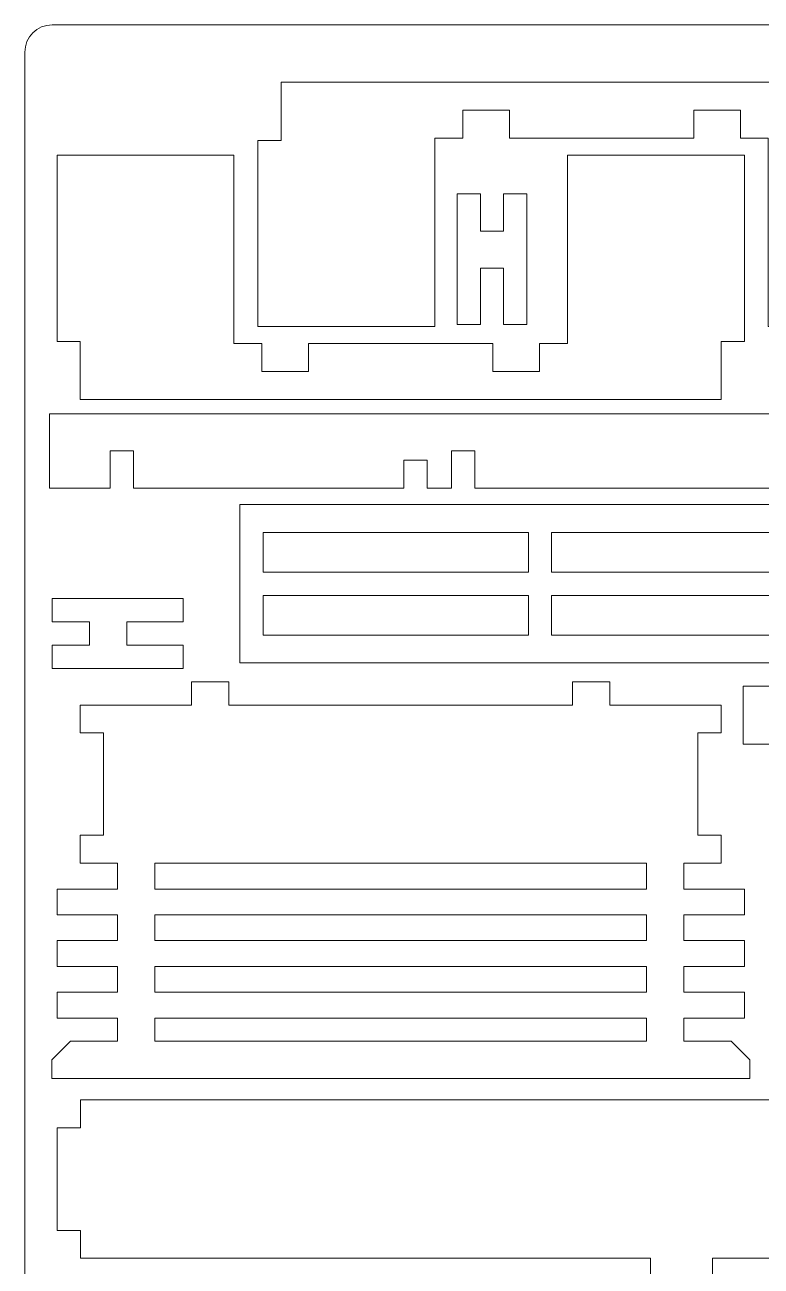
# Model space of a CAD drawing. Header units: centimetres. Extents: x -49.5 to 49.5, y -14.6 to 14.6.
# Drawn here: x 30.48 to 38.54, y 0.79 to 14.38 of the extents above; entities that cross this region are included whole.
import ezdxf

# ---------------------------------------------------------------- set-up
doc = ezdxf.new("R2010")
doc.units = ezdxf.units.CM
doc.header["$MEASUREMENT"] = 0
doc.layers.add('Camada 1', color=7, linetype='Continuous')

msp = doc.modelspace()

# ---------------------------------------------------------------- linework, layer by layer
at = {"layer": 'Camada 1', "color": 6, "lineweight": 9}
msp.add_open_spline([(30.77603, 14.38387), (30.77603, 14.38387), (49.17603, 14.38387), (49.17603, 14.38387), (49.17603, 14.38387), (49.34103, 14.38387), (49.47603, 14.24887), (49.47603, 14.08387), (49.47603, 14.08387), (49.47603, 14.08387), (49.47603, -14.31613), (49.47603, -14.31613), (49.47603, -14.31613), (49.47603, -14.48113), (49.34103, -14.61613), (49.17603, -14.61613), (49.17603, -14.61613), (49.17603, -14.61613), (30.77603, -14.61613), (30.77603, -14.61613), (30.77603, -14.61613), (30.61103, -14.61613), (30.47603, -14.48113), (30.47603, -14.31613), (30.47603, -14.31613), (30.47603, -14.31613), (30.47603, 14.08387), (30.47603, 14.08387), (30.47603, 14.08387), (30.47603, 14.24887), (30.61103, 14.38387), (30.77603, 14.38387)], degree=3, knots=[0, 0, 0, 0, 0.11111111, 0.11111111, 0.11111111, 0.11111111, 0.22222222, 0.22222222, 0.22222222, 0.22222222, 0.33333333, 0.33333333, 0.33333333, 0.33333333, 0.44444444, 0.44444444, 0.44444444, 0.44444444, 0.55555556, 0.55555556, 0.55555556, 0.55555556, 0.66666667, 0.66666667, 0.66666667, 0.66666667, 0.77777778, 0.77777778, 0.77777778, 0.77777778, 1, 1, 1, 1], dxfattribs=at)
at = {"layer": 'Camada 1', "color": 250, "lineweight": 9}
for points, knots in [([(33.02884, 13.11892), (33.02884, 13.11892), (33.28382, 13.11892), (33.28382, 13.11892), (33.28382, 13.11892), (33.28382, 13.11892), (33.28382, 13.75552), (33.28382, 13.75552), (33.28382, 13.75552), (33.28382, 13.75552), (40.30188, 13.75552), (40.30188, 13.75552), (40.30188, 13.75552), (40.30188, 13.75552), (40.30188, 13.11892), (40.30188, 13.11892), (40.30188, 13.11892), (40.30188, 13.11892), (40.55686, 13.11892), (40.55686, 13.11892), (40.55686, 13.11892), (40.55686, 13.11892), (40.55686, 11.08074), (40.55686, 11.08074), (40.55686, 11.08074), (40.55686, 11.08074), (38.61902, 11.08074), (38.61902, 11.08074), (38.61902, 11.08074), (38.61902, 11.08074), (38.61902, 13.14357), (38.61902, 13.14357), (38.61902, 13.14357), (38.61902, 13.14357), (38.31304, 13.14357), (38.31304, 13.14357), (38.31304, 13.14357), (38.31304, 13.14357), (38.31304, 13.44954), (38.31304, 13.44954), (38.31304, 13.44954), (38.31304, 13.44954), (37.80309, 13.44954), (37.80309, 13.44954), (37.80309, 13.44954), (37.80309, 13.44954), (37.80309, 13.14357), (37.80309, 13.14357), (37.80309, 13.14357), (37.80309, 13.14357), (35.78261, 13.14357), (35.78261, 13.14357), (35.78261, 13.14357), (35.78261, 13.14357), (35.78261, 13.44954), (35.78261, 13.44954), (35.78261, 13.44954), (35.78261, 13.44954), (35.27266, 13.44954), (35.27266, 13.44954), (35.27266, 13.44954), (35.27266, 13.44954), (35.27266, 13.14357), (35.27266, 13.14357), (35.27266, 13.14357), (35.27266, 13.14357), (34.96668, 13.14357), (34.96668, 13.14357), (34.96668, 13.14357), (34.96668, 13.14357), (34.96668, 11.08074), (34.96668, 11.08074), (34.96668, 11.08074), (34.96668, 11.08074), (33.02884, 11.08074), (33.02884, 11.08074), (33.02884, 11.08074), (33.02884, 11.08074), (33.02884, 13.11892), (33.02884, 13.11892)], [0, 0, 0, 0, 0.04761905, 0.04761905, 0.04761905, 0.04761905, 0.0952381, 0.0952381, 0.0952381, 0.0952381, 0.14285714, 0.14285714, 0.14285714, 0.14285714, 0.19047619, 0.19047619, 0.19047619, 0.19047619, 0.23809524, 0.23809524, 0.23809524, 0.23809524, 0.28571429, 0.28571429, 0.28571429, 0.28571429, 0.33333333, 0.33333333, 0.33333333, 0.33333333, 0.38095238, 0.38095238, 0.38095238, 0.38095238, 0.42857143, 0.42857143, 0.42857143, 0.42857143, 0.47619048, 0.47619048, 0.47619048, 0.47619048, 0.52380952, 0.52380952, 0.52380952, 0.52380952, 0.57142857, 0.57142857, 0.57142857, 0.57142857, 0.61904762, 0.61904762, 0.61904762, 0.61904762, 0.66666667, 0.66666667, 0.66666667, 0.66666667, 0.71428571, 0.71428571, 0.71428571, 0.71428571, 0.76190476, 0.76190476, 0.76190476, 0.76190476, 0.80952381, 0.80952381, 0.80952381, 0.80952381, 0.85714286, 0.85714286, 0.85714286, 0.85714286, 0.9047619, 0.9047619, 0.9047619, 0.9047619, 1, 1, 1, 1]), ([(30.82884, 10.91734), (30.82884, 10.91734), (31.08382, 10.91734), (31.08382, 10.91734), (31.08382, 10.91734), (31.08382, 10.91734), (31.08382, 10.28074), (31.08382, 10.28074), (31.08382, 10.28074), (31.08382, 10.28074), (38.10188, 10.28074), (38.10188, 10.28074), (38.10188, 10.28074), (38.10188, 10.28074), (38.10188, 10.91734), (38.10188, 10.91734), (38.10188, 10.91734), (38.10188, 10.91734), (38.35686, 10.91734), (38.35686, 10.91734), (38.35686, 10.91734), (38.35686, 10.91734), (38.35686, 12.95552), (38.35686, 12.95552), (38.35686, 12.95552), (38.35686, 12.95552), (36.41902, 12.95552), (36.41902, 12.95552), (36.41902, 12.95552), (36.41902, 12.95552), (36.41902, 10.89269), (36.41902, 10.89269), (36.41902, 10.89269), (36.41902, 10.89269), (36.11304, 10.89269), (36.11304, 10.89269), (36.11304, 10.89269), (36.11304, 10.89269), (36.11304, 10.58672), (36.11304, 10.58672), (36.11304, 10.58672), (36.11304, 10.58672), (35.60309, 10.58672), (35.60309, 10.58672), (35.60309, 10.58672), (35.60309, 10.58672), (35.60309, 10.89269), (35.60309, 10.89269), (35.60309, 10.89269), (35.60309, 10.89269), (33.58261, 10.89269), (33.58261, 10.89269), (33.58261, 10.89269), (33.58261, 10.89269), (33.58261, 10.58672), (33.58261, 10.58672), (33.58261, 10.58672), (33.58261, 10.58672), (33.07266, 10.58672), (33.07266, 10.58672), (33.07266, 10.58672), (33.07266, 10.58672), (33.07266, 10.89269), (33.07266, 10.89269), (33.07266, 10.89269), (33.07266, 10.89269), (32.76668, 10.89269), (32.76668, 10.89269), (32.76668, 10.89269), (32.76668, 10.89269), (32.76668, 12.95552), (32.76668, 12.95552), (32.76668, 12.95552), (32.76668, 12.95552), (30.82884, 12.95552), (30.82884, 12.95552), (30.82884, 12.95552), (30.82884, 12.95552), (30.82884, 10.91734), (30.82884, 10.91734)], [0, 0, 0, 0, 0.04761905, 0.04761905, 0.04761905, 0.04761905, 0.0952381, 0.0952381, 0.0952381, 0.0952381, 0.14285714, 0.14285714, 0.14285714, 0.14285714, 0.19047619, 0.19047619, 0.19047619, 0.19047619, 0.23809524, 0.23809524, 0.23809524, 0.23809524, 0.28571429, 0.28571429, 0.28571429, 0.28571429, 0.33333333, 0.33333333, 0.33333333, 0.33333333, 0.38095238, 0.38095238, 0.38095238, 0.38095238, 0.42857143, 0.42857143, 0.42857143, 0.42857143, 0.47619048, 0.47619048, 0.47619048, 0.47619048, 0.52380952, 0.52380952, 0.52380952, 0.52380952, 0.57142857, 0.57142857, 0.57142857, 0.57142857, 0.61904762, 0.61904762, 0.61904762, 0.61904762, 0.66666667, 0.66666667, 0.66666667, 0.66666667, 0.71428571, 0.71428571, 0.71428571, 0.71428571, 0.76190476, 0.76190476, 0.76190476, 0.76190476, 0.80952381, 0.80952381, 0.80952381, 0.80952381, 0.85714286, 0.85714286, 0.85714286, 0.85714286, 0.9047619, 0.9047619, 0.9047619, 0.9047619, 1, 1, 1, 1]), ([(35.21038, 12.53384), (35.21038, 12.53384), (35.46536, 12.53384), (35.46536, 12.53384), (35.46536, 12.53384), (35.46536, 12.53384), (35.46536, 12.12587), (35.46536, 12.12587), (35.46536, 12.12587), (35.46536, 12.12587), (35.72034, 12.12587), (35.72034, 12.12587), (35.72034, 12.12587), (35.72034, 12.12587), (35.72034, 12.53384), (35.72034, 12.53384), (35.72034, 12.53384), (35.72034, 12.53384), (35.97531, 12.53384), (35.97531, 12.53384), (35.97531, 12.53384), (35.97531, 12.53384), (35.97531, 11.10241), (35.97531, 11.10241), (35.97531, 11.10241), (35.97531, 11.10241), (35.72034, 11.10241), (35.72034, 11.10241), (35.72034, 11.10241), (35.72034, 11.10241), (35.72034, 11.71791), (35.72034, 11.71791), (35.72034, 11.71791), (35.72034, 11.71791), (35.46536, 11.71791), (35.46536, 11.71791), (35.46536, 11.71791), (35.46536, 11.71791), (35.46536, 11.10241), (35.46536, 11.10241), (35.46536, 11.10241), (35.46536, 11.10241), (35.21038, 11.10241), (35.21038, 11.10241), (35.21038, 11.10241), (35.21038, 11.10241), (35.21038, 12.53384), (35.21038, 12.53384)], [0, 0, 0, 0, 0.07692308, 0.07692308, 0.07692308, 0.07692308, 0.15384615, 0.15384615, 0.15384615, 0.15384615, 0.23076923, 0.23076923, 0.23076923, 0.23076923, 0.30769231, 0.30769231, 0.30769231, 0.30769231, 0.38461538, 0.38461538, 0.38461538, 0.38461538, 0.46153846, 0.46153846, 0.46153846, 0.46153846, 0.53846154, 0.53846154, 0.53846154, 0.53846154, 0.61538462, 0.61538462, 0.61538462, 0.61538462, 0.69230769, 0.69230769, 0.69230769, 0.69230769, 0.76923077, 0.76923077, 0.76923077, 0.76923077, 0.84615385, 0.84615385, 0.84615385, 0.84615385, 1, 1, 1, 1]), ([(43.49034, 9.71813), (43.49034, 9.71813), (43.49034, 9.31017), (43.49034, 9.31017), (43.49034, 9.31017), (43.49034, 9.31017), (43.18437, 9.31017), (43.18437, 9.31017), (43.18437, 9.31017), (43.18437, 9.31017), (43.18437, 9.61614), (43.18437, 9.61614), (43.18437, 9.61614), (43.18437, 9.61614), (42.92939, 9.61614), (42.92939, 9.61614), (42.92939, 9.61614), (42.92939, 9.61614), (42.92939, 9.31017), (42.92939, 9.31017), (42.92939, 9.31017), (42.92939, 9.31017), (39.14448, 9.31017), (39.14448, 9.31017), (39.14448, 9.31017), (39.14448, 9.31017), (39.14448, 9.71813), (39.14448, 9.71813), (39.14448, 9.71813), (39.14448, 9.71813), (38.88949, 9.71813), (38.88949, 9.71813), (38.88949, 9.71813), (38.88949, 9.71813), (38.88949, 9.31017), (38.88949, 9.31017), (38.88949, 9.31017), (38.88949, 9.31017), (35.4048, 9.31017), (35.4048, 9.31017), (35.4048, 9.31017), (35.4048, 9.31017), (35.4048, 9.71813), (35.4048, 9.71813), (35.4048, 9.71813), (35.4048, 9.71813), (35.14982, 9.71813), (35.14982, 9.71813), (35.14982, 9.71813), (35.14982, 9.71813), (35.14982, 9.31017), (35.14982, 9.31017), (35.14982, 9.31017), (35.14982, 9.31017), (34.88228, 9.31017), (34.88228, 9.31017), (34.88228, 9.31017), (34.88228, 9.31017), (34.88228, 9.61615), (34.88228, 9.61615), (34.88228, 9.61615), (34.88228, 9.61615), (34.6273, 9.61615), (34.6273, 9.61615), (34.6273, 9.61615), (34.6273, 9.61615), (34.6273, 9.31017), (34.6273, 9.31017), (34.6273, 9.31017), (34.6273, 9.31017), (31.66512, 9.31017), (31.66512, 9.31017), (31.66512, 9.31017), (31.66512, 9.31017), (31.66512, 9.71813), (31.66512, 9.71813), (31.66512, 9.71813), (31.66512, 9.71813), (31.41014, 9.71813), (31.41014, 9.71813), (31.41014, 9.71813), (31.41014, 9.71813), (31.41014, 9.31017), (31.41014, 9.31017), (31.41014, 9.31017), (31.41014, 9.31017), (30.74733, 9.31017), (30.74733, 9.31017), (30.74733, 9.31017), (30.74733, 9.31017), (30.74733, 10.1261), (30.74733, 10.1261), (30.74733, 10.1261), (30.74733, 10.1261), (45.43837, 10.1261), (45.43837, 10.1261), (45.43837, 10.1261), (45.43837, 10.1261), (45.43837, 9.31017), (45.43837, 9.31017), (45.43837, 9.31017), (45.43837, 9.31017), (43.74531, 9.31017), (43.74531, 9.31017), (43.74531, 9.31017), (43.74531, 9.31017), (43.74531, 9.71813), (43.74531, 9.71813), (43.74531, 9.71813), (43.74531, 9.71813), (43.49034, 9.71813), (43.49034, 9.71813)], [0, 0, 0, 0, 0.03448276, 0.03448276, 0.03448276, 0.03448276, 0.06896552, 0.06896552, 0.06896552, 0.06896552, 0.10344828, 0.10344828, 0.10344828, 0.10344828, 0.13793103, 0.13793103, 0.13793103, 0.13793103, 0.17241379, 0.17241379, 0.17241379, 0.17241379, 0.20689655, 0.20689655, 0.20689655, 0.20689655, 0.24137931, 0.24137931, 0.24137931, 0.24137931, 0.27586207, 0.27586207, 0.27586207, 0.27586207, 0.31034483, 0.31034483, 0.31034483, 0.31034483, 0.34482759, 0.34482759, 0.34482759, 0.34482759, 0.37931034, 0.37931034, 0.37931034, 0.37931034, 0.4137931, 0.4137931, 0.4137931, 0.4137931, 0.44827586, 0.44827586, 0.44827586, 0.44827586, 0.48275862, 0.48275862, 0.48275862, 0.48275862, 0.51724138, 0.51724138, 0.51724138, 0.51724138, 0.55172414, 0.55172414, 0.55172414, 0.55172414, 0.5862069, 0.5862069, 0.5862069, 0.5862069, 0.62068966, 0.62068966, 0.62068966, 0.62068966, 0.65517241, 0.65517241, 0.65517241, 0.65517241, 0.68965517, 0.68965517, 0.68965517, 0.68965517, 0.72413793, 0.72413793, 0.72413793, 0.72413793, 0.75862069, 0.75862069, 0.75862069, 0.75862069, 0.79310345, 0.79310345, 0.79310345, 0.79310345, 0.82758621, 0.82758621, 0.82758621, 0.82758621, 0.86206897, 0.86206897, 0.86206897, 0.86206897, 0.89655172, 0.89655172, 0.89655172, 0.89655172, 0.93103448, 0.93103448, 0.93103448, 0.93103448, 1, 1, 1, 1]), ([(32.83207, 9.13009), (37.72909, 9.13009), (44.25663, 9.13009), (49.15364, 9.13009), (49.15364, 9.13009), (49.15364, 9.13009), (49.15364, 8.82412), (49.15364, 8.82412), (49.15364, 8.82412), (49.15364, 8.82412), (47.52633, 8.82412), (47.52633, 8.82412), (47.52633, 8.82412), (47.52633, 8.82412), (47.52633, 8.39066), (47.52633, 8.39066), (47.52633, 8.39066), (47.52633, 8.39066), (49.15364, 8.39066), (49.15364, 8.39066), (49.15364, 8.39066), (49.15364, 8.39066), (49.15364, 8.13568), (49.15364, 8.13568), (49.15364, 8.13568), (49.15364, 8.13568), (47.52633, 8.13568), (47.52633, 8.13568), (47.52633, 8.13568), (47.52633, 8.13568), (47.52633, 7.70222), (47.52633, 7.70222), (47.52633, 7.70222), (47.52633, 7.70222), (49.15364, 7.70222), (49.15364, 7.70222), (49.15364, 7.70222), (49.15364, 7.70222), (49.15364, 7.39776), (49.15364, 7.39776), (49.15364, 7.39776), (49.15364, 7.39776), (46.1279, 7.39776), (46.1279, 7.39776), (46.1279, 7.39776), (46.1279, 7.39776), (46.1279, 7.14278), (46.1279, 7.14278), (46.1279, 7.14278), (46.1279, 7.14278), (46.89963, 7.14278), (46.89963, 7.14278), (46.89963, 7.14278), (46.89963, 7.14278), (46.89963, 6.50618), (46.89963, 6.50618), (46.89963, 6.50618), (46.89963, 6.50618), (46.59365, 6.50618), (46.59365, 6.50618), (46.59365, 6.50618), (46.59365, 6.50618), (46.38967, 6.71017), (46.38967, 6.71017), (46.38967, 6.71017), (46.38967, 6.71017), (38.85252, 6.71017), (38.85252, 6.71017), (38.85252, 6.71017), (38.85252, 6.71017), (38.64854, 6.50618), (38.64854, 6.50618), (38.64854, 6.50618), (38.64854, 6.50618), (38.34257, 6.50618), (38.34257, 6.50618), (38.34257, 6.50618), (38.34257, 6.50618), (38.34257, 7.14278), (38.34257, 7.14278), (38.34257, 7.14278), (38.34257, 7.14278), (39.32848, 7.14278), (39.32848, 7.14278), (39.32848, 7.14278), (39.32848, 7.14278), (39.32848, 7.39776), (39.32848, 7.39776), (39.32848, 7.39776), (37.70652, 7.39776), (34.45403, 7.39776), (32.83207, 7.39776), (32.83207, 7.39776), (32.83207, 7.39776), (32.83207, 9.13009), (32.83207, 9.13009)], [0, 0, 0, 0, 0.04, 0.04, 0.04, 0.04, 0.08, 0.08, 0.08, 0.08, 0.12, 0.12, 0.12, 0.12, 0.16, 0.16, 0.16, 0.16, 0.2, 0.2, 0.2, 0.2, 0.24, 0.24, 0.24, 0.24, 0.28, 0.28, 0.28, 0.28, 0.32, 0.32, 0.32, 0.32, 0.36, 0.36, 0.36, 0.36, 0.4, 0.4, 0.4, 0.4, 0.44, 0.44, 0.44, 0.44, 0.48, 0.48, 0.48, 0.48, 0.52, 0.52, 0.52, 0.52, 0.56, 0.56, 0.56, 0.56, 0.6, 0.6, 0.6, 0.6, 0.64, 0.64, 0.64, 0.64, 0.68, 0.68, 0.68, 0.68, 0.72, 0.72, 0.72, 0.72, 0.76, 0.76, 0.76, 0.76, 0.8, 0.8, 0.8, 0.8, 0.84, 0.84, 0.84, 0.84, 0.88, 0.88, 0.88, 0.88, 0.92, 0.92, 0.92, 0.92, 1, 1, 1, 1]), ([(30.77713, 7.33567), (30.77713, 7.33567), (30.77713, 7.59065), (30.77713, 7.59065), (30.77713, 7.59065), (30.77713, 7.59065), (31.1851, 7.59065), (31.1851, 7.59065), (31.1851, 7.59065), (31.1851, 7.59065), (31.1851, 7.84563), (31.1851, 7.84563), (31.1851, 7.84563), (31.1851, 7.84563), (30.77713, 7.84563), (30.77713, 7.84563), (30.77713, 7.84563), (30.77713, 7.84563), (30.77713, 8.1006), (30.77713, 8.1006), (30.77713, 8.1006), (30.77713, 8.1006), (32.20856, 8.1006), (32.20856, 8.1006), (32.20856, 8.1006), (32.20856, 8.1006), (32.20856, 7.84563), (32.20856, 7.84563), (32.20856, 7.84563), (32.20856, 7.84563), (31.59306, 7.84563), (31.59306, 7.84563), (31.59306, 7.84563), (31.59306, 7.84563), (31.59306, 7.59065), (31.59306, 7.59065), (31.59306, 7.59065), (31.59306, 7.59065), (32.20856, 7.59065), (32.20856, 7.59065), (32.20856, 7.59065), (32.20856, 7.59065), (32.20856, 7.33567), (32.20856, 7.33567), (32.20856, 7.33567), (32.20856, 7.33567), (30.77713, 7.33567), (30.77713, 7.33567)], [0, 0, 0, 0, 0.07692308, 0.07692308, 0.07692308, 0.07692308, 0.15384615, 0.15384615, 0.15384615, 0.15384615, 0.23076923, 0.23076923, 0.23076923, 0.23076923, 0.30769231, 0.30769231, 0.30769231, 0.30769231, 0.38461538, 0.38461538, 0.38461538, 0.38461538, 0.46153846, 0.46153846, 0.46153846, 0.46153846, 0.53846154, 0.53846154, 0.53846154, 0.53846154, 0.61538462, 0.61538462, 0.61538462, 0.61538462, 0.69230769, 0.69230769, 0.69230769, 0.69230769, 0.76923077, 0.76923077, 0.76923077, 0.76923077, 0.84615385, 0.84615385, 0.84615385, 0.84615385, 1, 1, 1, 1]), ([(31.49178, 3.50851), (31.49178, 3.50851), (31.49178, 3.25353), (31.49178, 3.25353), (31.49178, 3.25353), (31.49178, 3.25353), (30.97459, 3.25353), (30.97459, 3.25353), (30.97459, 3.25353), (30.97459, 3.25353), (30.7706, 3.04954), (30.7706, 3.04954), (30.7706, 3.04954), (30.7706, 3.04954), (30.7706, 2.84556), (30.7706, 2.84556), (30.7706, 2.84556), (30.7706, 2.84556), (38.41509, 2.84556), (38.41509, 2.84556), (38.41509, 2.84556), (38.41509, 2.84556), (38.41509, 3.04954), (38.41509, 3.04954), (38.41509, 3.04954), (38.41509, 3.04954), (38.21109, 3.25353), (38.21109, 3.25353), (38.21109, 3.25353), (38.21109, 3.25353), (37.6939, 3.25353), (37.6939, 3.25353), (37.6939, 3.25353), (37.6939, 3.25353), (37.6939, 3.50851), (37.6939, 3.50851), (37.6939, 3.50851), (37.6939, 3.50851), (38.35685, 3.50851), (38.35685, 3.50851), (38.35685, 3.50851), (38.35685, 3.50851), (38.35685, 3.79098), (38.35685, 3.79098), (38.35685, 3.79098), (38.35685, 3.79098), (37.6939, 3.79098), (37.6939, 3.79098), (37.6939, 3.79098), (37.6939, 3.79098), (37.6939, 4.07346), (37.6939, 4.07346), (37.6939, 4.07346), (37.6939, 4.07346), (38.35685, 4.07346), (38.35685, 4.07346), (38.35685, 4.07346), (38.35685, 4.07346), (38.35685, 4.35594), (38.35685, 4.35594), (38.35685, 4.35594), (38.35685, 4.35594), (37.6939, 4.35594), (37.6939, 4.35594), (37.6939, 4.35594), (37.6939, 4.35594), (37.6939, 4.63842), (37.6939, 4.63842), (37.6939, 4.63842), (37.6939, 4.63842), (38.35685, 4.63842), (38.35685, 4.63842), (38.35685, 4.63842), (38.35685, 4.63842), (38.35685, 4.9209), (38.35685, 4.9209), (38.35685, 4.9209), (38.35685, 4.9209), (37.6939, 4.9209), (37.6939, 4.9209), (37.6939, 4.9209), (37.6939, 4.9209), (37.6939, 5.20338), (37.6939, 5.20338), (37.6939, 5.20338), (37.6939, 5.20338), (38.10187, 5.20338), (38.10187, 5.20338), (38.10187, 5.20338), (38.10187, 5.20338), (38.10187, 5.50936), (38.10187, 5.50936), (38.10187, 5.50936), (38.10187, 5.50936), (37.8469, 5.50936), (37.8469, 5.50936), (37.8469, 5.50936), (37.8469, 5.50936), (37.8469, 6.63126), (37.8469, 6.63126), (37.8469, 6.63126), (37.8469, 6.63126), (38.10187, 6.63126), (38.10187, 6.63126), (38.10187, 6.63126), (38.10187, 6.63126), (38.10187, 6.93571), (38.10187, 6.93571), (38.10187, 6.93571), (38.10187, 6.93571), (36.88281, 6.93571), (36.88281, 6.93571), (36.88281, 6.93571), (36.88281, 6.93571), (36.88281, 7.1907), (36.88281, 7.1907), (36.88281, 7.1907), (36.88281, 7.1907), (36.47484, 7.1907), (36.47484, 7.1907), (36.47484, 7.1907), (36.47484, 7.1907), (36.47484, 6.93571), (36.47484, 6.93571), (36.47484, 6.93571), (36.47484, 6.93571), (32.71084, 6.93571), (32.71084, 6.93571), (32.71084, 6.93571), (32.71084, 6.93571), (32.71084, 7.1907), (32.71084, 7.1907), (32.71084, 7.1907), (32.71084, 7.1907), (32.30287, 7.1907), (32.30287, 7.1907), (32.30287, 7.1907), (32.30287, 7.1907), (32.30287, 6.93571), (32.30287, 6.93571), (32.30287, 6.93571), (32.30287, 6.93571), (31.08381, 6.93571), (31.08381, 6.93571), (31.08381, 6.93571), (31.08381, 6.93571), (31.08381, 6.63126), (31.08381, 6.63126), (31.08381, 6.63126), (31.08381, 6.63126), (31.33879, 6.63126), (31.33879, 6.63126), (31.33879, 6.63126), (31.33879, 6.63126), (31.33879, 5.50936), (31.33879, 5.50936), (31.33879, 5.50936), (31.33879, 5.50936), (31.08381, 5.50936), (31.08381, 5.50936), (31.08381, 5.50936), (31.08381, 5.50936), (31.08381, 5.20338), (31.08381, 5.20338), (31.08381, 5.20338), (31.08381, 5.20338), (31.49178, 5.20338), (31.49178, 5.20338), (31.49178, 5.20338), (31.49178, 5.20338), (31.49178, 4.9209), (31.49178, 4.9209), (31.49178, 4.9209), (31.49178, 4.9209), (30.82883, 4.9209), (30.82883, 4.9209), (30.82883, 4.9209), (30.82883, 4.9209), (30.82883, 4.63842), (30.82883, 4.63842), (30.82883, 4.63842), (30.82883, 4.63842), (31.49178, 4.63842), (31.49178, 4.63842), (31.49178, 4.63842), (31.49178, 4.63842), (31.49178, 4.35594), (31.49178, 4.35594), (31.49178, 4.35594), (31.49178, 4.35594), (30.82883, 4.35594), (30.82883, 4.35594), (30.82883, 4.35594), (30.82883, 4.35594), (30.82883, 4.07346), (30.82883, 4.07346), (30.82883, 4.07346), (30.82883, 4.07346), (31.49178, 4.07346), (31.49178, 4.07346), (31.49178, 4.07346), (31.49178, 4.07346), (31.49178, 3.79098), (31.49178, 3.79098), (31.49178, 3.79098), (31.49178, 3.79098), (30.82883, 3.79098), (30.82883, 3.79098), (30.82883, 3.79098), (30.82883, 3.79098), (30.82883, 3.50851), (30.82883, 3.50851), (30.82883, 3.50851), (30.82883, 3.50851), (31.49178, 3.50851), (31.49178, 3.50851)], [0, 0, 0, 0, 0.01818182, 0.01818182, 0.01818182, 0.01818182, 0.03636364, 0.03636364, 0.03636364, 0.03636364, 0.05454545, 0.05454545, 0.05454545, 0.05454545, 0.07272727, 0.07272727, 0.07272727, 0.07272727, 0.09090909, 0.09090909, 0.09090909, 0.09090909, 0.10909091, 0.10909091, 0.10909091, 0.10909091, 0.12727273, 0.12727273, 0.12727273, 0.12727273, 0.14545455, 0.14545455, 0.14545455, 0.14545455, 0.16363636, 0.16363636, 0.16363636, 0.16363636, 0.18181818, 0.18181818, 0.18181818, 0.18181818, 0.2, 0.2, 0.2, 0.2, 0.21818182, 0.21818182, 0.21818182, 0.21818182, 0.23636364, 0.23636364, 0.23636364, 0.23636364, 0.25454545, 0.25454545, 0.25454545, 0.25454545, 0.27272727, 0.27272727, 0.27272727, 0.27272727, 0.29090909, 0.29090909, 0.29090909, 0.29090909, 0.30909091, 0.30909091, 0.30909091, 0.30909091, 0.32727273, 0.32727273, 0.32727273, 0.32727273, 0.34545455, 0.34545455, 0.34545455, 0.34545455, 0.36363636, 0.36363636, 0.36363636, 0.36363636, 0.38181818, 0.38181818, 0.38181818, 0.38181818, 0.4, 0.4, 0.4, 0.4, 0.41818182, 0.41818182, 0.41818182, 0.41818182, 0.43636364, 0.43636364, 0.43636364, 0.43636364, 0.45454545, 0.45454545, 0.45454545, 0.45454545, 0.47272727, 0.47272727, 0.47272727, 0.47272727, 0.49090909, 0.49090909, 0.49090909, 0.49090909, 0.50909091, 0.50909091, 0.50909091, 0.50909091, 0.52727273, 0.52727273, 0.52727273, 0.52727273, 0.54545455, 0.54545455, 0.54545455, 0.54545455, 0.56363636, 0.56363636, 0.56363636, 0.56363636, 0.58181818, 0.58181818, 0.58181818, 0.58181818, 0.6, 0.6, 0.6, 0.6, 0.61818182, 0.61818182, 0.61818182, 0.61818182, 0.63636364, 0.63636364, 0.63636364, 0.63636364, 0.65454545, 0.65454545, 0.65454545, 0.65454545, 0.67272727, 0.67272727, 0.67272727, 0.67272727, 0.69090909, 0.69090909, 0.69090909, 0.69090909, 0.70909091, 0.70909091, 0.70909091, 0.70909091, 0.72727273, 0.72727273, 0.72727273, 0.72727273, 0.74545455, 0.74545455, 0.74545455, 0.74545455, 0.76363636, 0.76363636, 0.76363636, 0.76363636, 0.78181818, 0.78181818, 0.78181818, 0.78181818, 0.8, 0.8, 0.8, 0.8, 0.81818182, 0.81818182, 0.81818182, 0.81818182, 0.83636364, 0.83636364, 0.83636364, 0.83636364, 0.85454545, 0.85454545, 0.85454545, 0.85454545, 0.87272727, 0.87272727, 0.87272727, 0.87272727, 0.89090909, 0.89090909, 0.89090909, 0.89090909, 0.90909091, 0.90909091, 0.90909091, 0.90909091, 0.92727273, 0.92727273, 0.92727273, 0.92727273, 0.94545455, 0.94545455, 0.94545455, 0.94545455, 0.96363636, 0.96363636, 0.96363636, 0.96363636, 1, 1, 1, 1]), ([(31.08706, 0.87946), (31.08706, 0.87946), (37.32848, 0.87946), (37.32848, 0.87946), (37.32848, 0.87946), (37.32848, 0.87946), (37.32848, 0.62448), (37.32848, 0.62448), (37.32848, 0.62448), (37.32848, 0.62448), (38.00842, 0.62448), (38.00842, 0.62448), (38.00842, 0.62448), (38.00842, 0.62448), (38.00842, 0.87946), (38.00842, 0.87946), (38.00842, 0.87946), (38.00842, 0.87946), (43.44795, 0.87946), (43.44795, 0.87946), (43.44795, 0.87946), (43.44795, 0.87946), (43.44795, 0.62448), (43.44795, 0.62448), (43.44795, 0.62448), (43.44795, 0.62448), (44.1279, 0.62448), (44.1279, 0.62448), (44.1279, 0.62448), (44.1279, 0.62448), (44.1279, 0.87946), (44.1279, 0.87946), (44.1279, 0.87946), (44.1279, 0.87946), (46.89867, 0.87946), (46.89867, 0.87946), (46.89867, 0.87946), (46.89867, 0.87946), (46.89867, 1.18391), (46.89867, 1.18391), (46.89867, 1.18391), (46.89867, 1.18391), (47.15364, 1.18391), (47.15364, 1.18391), (47.15364, 1.18391), (47.15364, 1.18391), (47.15364, 2.30582), (47.15364, 2.30582), (47.15364, 2.30582), (47.15364, 2.30582), (46.89867, 2.30582), (46.89867, 2.30582), (46.89867, 2.30582), (46.89867, 2.30582), (46.89867, 2.61179), (46.89867, 2.61179), (46.89867, 2.61179), (46.89867, 2.61179), (31.08706, 2.61179), (31.08706, 2.61179), (31.08706, 2.61179), (31.08706, 2.61179), (31.08706, 2.30582), (31.08706, 2.30582), (31.08706, 2.30582), (31.08706, 2.30582), (30.83207, 2.30582), (30.83207, 2.30582), (30.83207, 2.30582), (30.83207, 2.30582), (30.83207, 1.18391), (30.83207, 1.18391), (30.83207, 1.18391), (30.83207, 1.18391), (31.08706, 1.18391), (31.08706, 1.18391), (31.08706, 1.18391), (31.08706, 1.18391), (31.08706, 0.87946), (31.08706, 0.87946)], [0, 0, 0, 0, 0.04761905, 0.04761905, 0.04761905, 0.04761905, 0.0952381, 0.0952381, 0.0952381, 0.0952381, 0.14285714, 0.14285714, 0.14285714, 0.14285714, 0.19047619, 0.19047619, 0.19047619, 0.19047619, 0.23809524, 0.23809524, 0.23809524, 0.23809524, 0.28571429, 0.28571429, 0.28571429, 0.28571429, 0.33333333, 0.33333333, 0.33333333, 0.33333333, 0.38095238, 0.38095238, 0.38095238, 0.38095238, 0.42857143, 0.42857143, 0.42857143, 0.42857143, 0.47619048, 0.47619048, 0.47619048, 0.47619048, 0.52380952, 0.52380952, 0.52380952, 0.52380952, 0.57142857, 0.57142857, 0.57142857, 0.57142857, 0.61904762, 0.61904762, 0.61904762, 0.61904762, 0.66666667, 0.66666667, 0.66666667, 0.66666667, 0.71428571, 0.71428571, 0.71428571, 0.71428571, 0.76190476, 0.76190476, 0.76190476, 0.76190476, 0.80952381, 0.80952381, 0.80952381, 0.80952381, 0.85714286, 0.85714286, 0.85714286, 0.85714286, 0.9047619, 0.9047619, 0.9047619, 0.9047619, 1, 1, 1, 1])]:
    msp.add_open_spline(points, degree=3, knots=knots, dxfattribs=at)
at = {"layer": 'Camada 1', "color": 114, "lineweight": 9}
for points in [[(33.08706, 8.39066), (33.08706, 8.39066), (35.99112, 8.39066), (35.99112, 8.39066), (35.99112, 8.39066), (35.99112, 8.39066), (35.99112, 8.82412), (35.99112, 8.82412), (35.99112, 8.82412), (35.99112, 8.82412), (33.08706, 8.82412), (33.08706, 8.82412), (33.08706, 8.82412), (33.08706, 8.82412), (33.08706, 8.39066), (33.08706, 8.39066)], [(36.24609, 8.39066), (36.24609, 8.39066), (36.24609, 8.82412), (36.24609, 8.82412), (36.24609, 8.82412), (36.24609, 8.82412), (39.7512, 8.82412), (39.7512, 8.82412), (39.7512, 8.82412), (39.7512, 8.82412), (39.7512, 8.39066), (39.7512, 8.39066), (39.7512, 8.39066), (39.7512, 8.39066), (36.24609, 8.39066), (36.24609, 8.39066)], [(35.99112, 8.13568), (35.99112, 8.13568), (33.08706, 8.13568), (33.08706, 8.13568), (33.08706, 8.13568), (33.08706, 8.13568), (33.08706, 7.70222), (33.08706, 7.70222), (33.08706, 7.70222), (33.08706, 7.70222), (35.99112, 7.70222), (35.99112, 7.70222), (35.99112, 7.70222), (35.99112, 7.70222), (35.99112, 8.13568), (35.99112, 8.13568)], [(36.24609, 7.70222), (36.24609, 7.70222), (39.7512, 7.70222), (39.7512, 7.70222), (39.7512, 7.70222), (39.7512, 7.70222), (39.7512, 8.13568), (39.7512, 8.13568), (39.7512, 8.13568), (39.7512, 8.13568), (36.24609, 8.13568), (36.24609, 8.13568), (36.24609, 8.13568), (36.24609, 8.13568), (36.24609, 7.70222), (36.24609, 7.70222)], [(31.89974, 5.20338), (31.89974, 5.20338), (31.89974, 4.9209), (31.89974, 4.9209), (31.89974, 4.9209), (31.89974, 4.9209), (37.28594, 4.9209), (37.28594, 4.9209), (37.28594, 4.9209), (37.28594, 4.9209), (37.28594, 5.20338), (37.28594, 5.20338), (37.28594, 5.20338), (37.28594, 5.20338), (31.89974, 5.20338), (31.89974, 5.20338)], [(31.89974, 4.63842), (31.89974, 4.63842), (37.28594, 4.63842), (37.28594, 4.63842), (37.28594, 4.63842), (37.28594, 4.63842), (37.28594, 4.35594), (37.28594, 4.35594), (37.28594, 4.35594), (37.28594, 4.35594), (31.89974, 4.35594), (31.89974, 4.35594), (31.89974, 4.35594), (31.89974, 4.35594), (31.89974, 4.63842), (31.89974, 4.63842)], [(37.28594, 3.79098), (37.28594, 3.79098), (31.89974, 3.79098), (31.89974, 3.79098), (31.89974, 3.79098), (31.89974, 3.79098), (31.89974, 4.07346), (31.89974, 4.07346), (31.89974, 4.07346), (31.89974, 4.07346), (37.28594, 4.07346), (37.28594, 4.07346), (37.28594, 4.07346), (37.28594, 4.07346), (37.28594, 3.79098), (37.28594, 3.79098)], [(37.28594, 3.50851), (37.28594, 3.50851), (37.28594, 3.25353), (37.28594, 3.25353), (37.28594, 3.25353), (37.28594, 3.25353), (31.89974, 3.25353), (31.89974, 3.25353), (31.89974, 3.25353), (31.89974, 3.25353), (31.89974, 3.50851), (31.89974, 3.50851), (31.89974, 3.50851), (31.89974, 3.50851), (37.28594, 3.50851), (37.28594, 3.50851)]]:
    msp.add_open_spline(points, degree=3, knots=[0, 0, 0, 0, 0.2, 0.2, 0.2, 0.2, 0.4, 0.4, 0.4, 0.4, 0.6, 0.6, 0.6, 0.6, 1, 1, 1, 1], dxfattribs=at)

doc.saveas('drawing.dxf')
